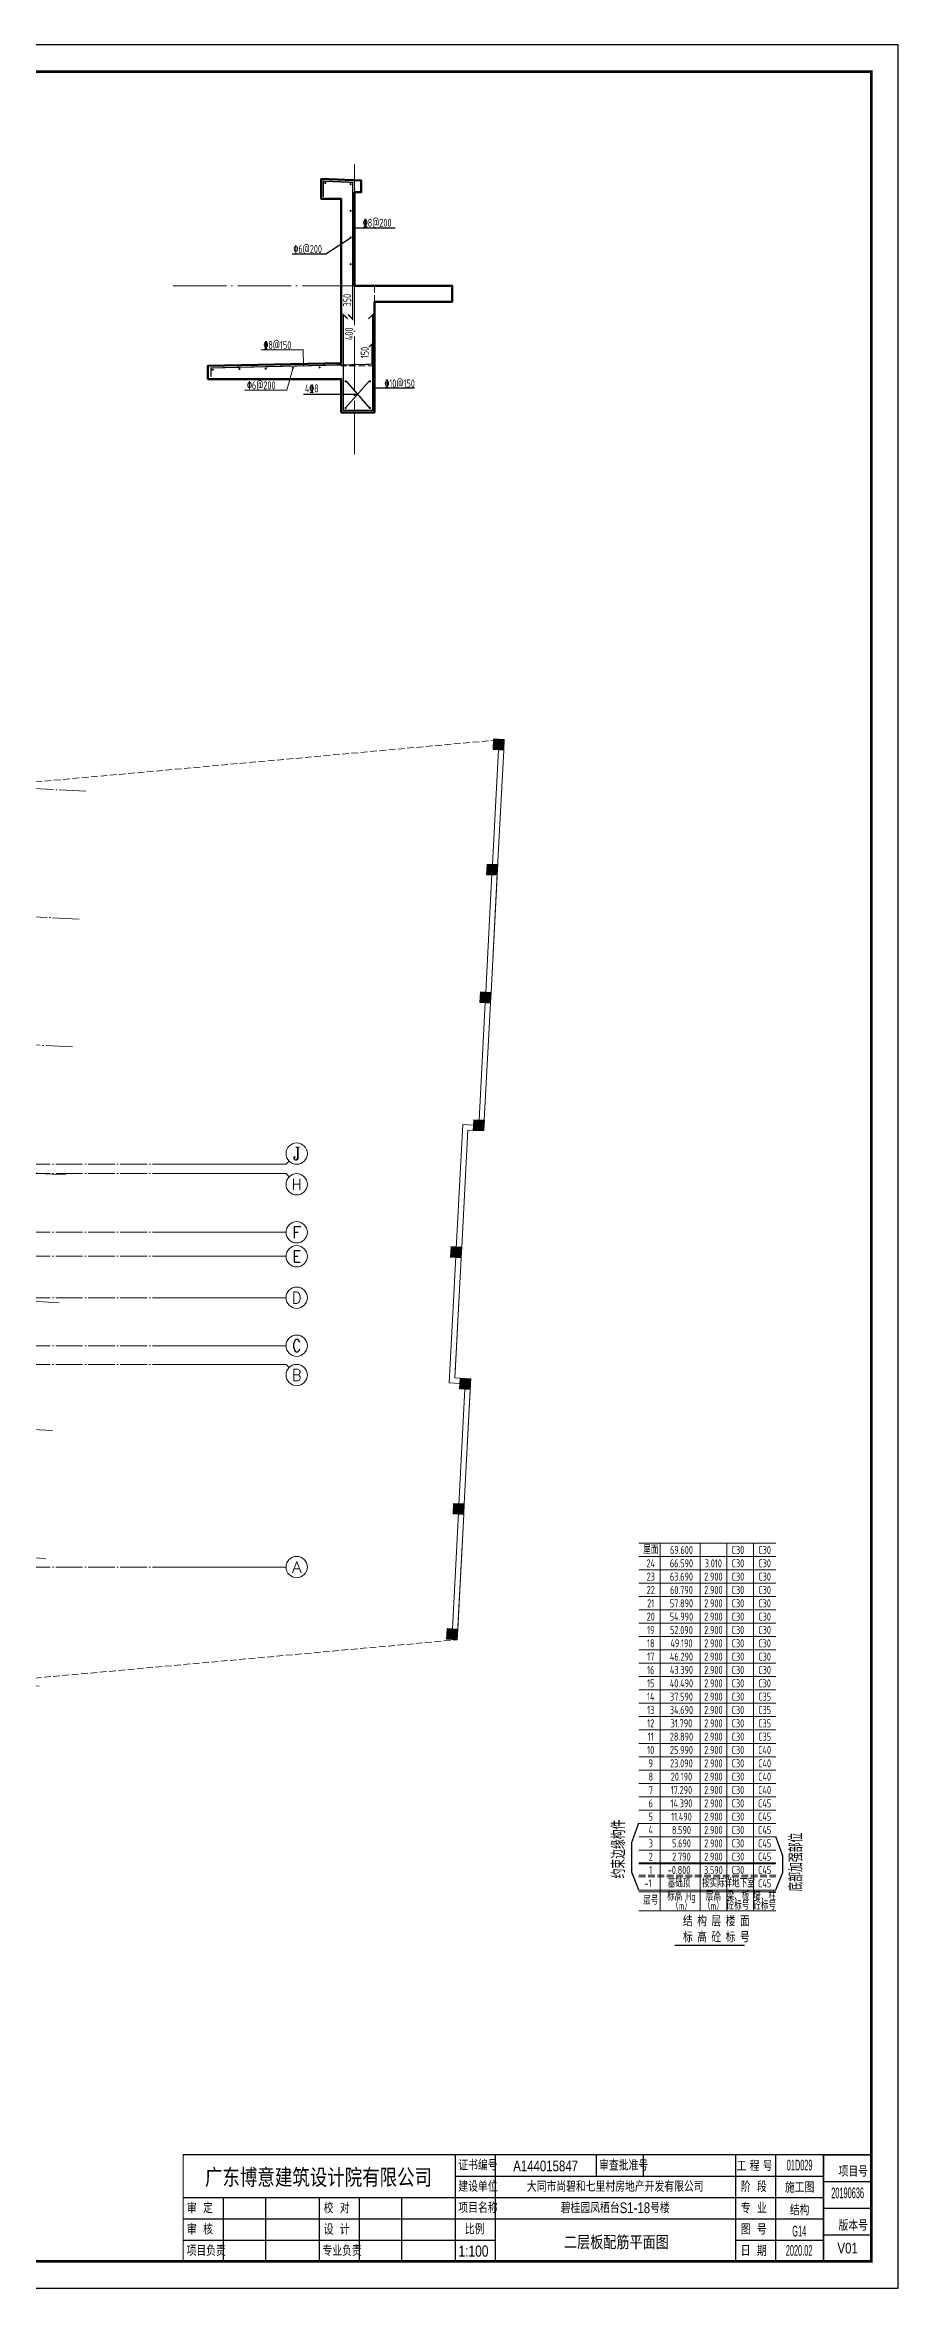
# Model space of a CAD drawing. Extents: x 5874492 to 7194610, y -939842 to -279257.
# Drawn here: x 6658947 to 6690930, y -624359 to -540259 of the extents above; entities that cross this region are included whole.
import ezdxf
from ezdxf.enums import TextEntityAlignment as Align

# ---------------------------------------------------------------- set-up
doc = ezdxf.new("R2010")
doc.units = 0
doc.header["$LTSCALE"] = 1000
doc.linetypes.add('DASH', pattern=[0.35, 0.25, -0.1])
doc.linetypes.add('DOTE', pattern=[2.42, 2, -0.2, 0.02, -0.2])
for name, color, linetype, lineweight in [('A-大样-结构墙线', 140, 'Continuous', 50), ('A-标注-轴号', 3, 'Continuous', 15), ('A-标注-轴号文字', 7, 'Continuous', 15), ('A-轴线-塔楼', 1, 'DOTE', 9), ('A-轴线-隔墙', 41, 'DOTE', 9), ('S-墙柱-COLU', 50, 'Continuous', 20), ('S-墙柱-HATCH', 251, 'Continuous', 20), ('S-墙柱-REIN', 1, 'Continuous', 20), ('S-板-BEAM', 4, 'DASH', 20), ('S-板-BEAM-CON', 2, 'Continuous', 20), ('S-轴网-轴号', 3, 'Continuous', 20), ('S-通用-TEXT', 7, 'Continuous', 20)]:
    doc.layers.add(name, color=color, linetype=linetype, lineweight=lineweight)
doc.layers.add('Y-云图图框', color=7, linetype='Continuous')
doc.styles.add('_TCH_AXIS', font='COMPLEX.shx', dxfattribs={"bigfont": 'hztxt.shx'})
doc.styles.add('_YT_Name', font='', dxfattribs={"width": 0.8})
doc.styles.add('_YT_Sign_Text', font='ros.shx', dxfattribs={"width": 0.8, "bigfont": 'hztxt.shx'})
doc.styles.add('_YT_TK_Text', font='ros.shx', dxfattribs={"width": 0.8, "bigfont": 'hztxt.shx'})
doc.styles.add('COMPLEX', font='COMPLEX')
doc.styles.get("Standard").update_dxf_attribs({"font": 'gbenor.shx', "bigfont": 'gbcbig.shx'})
doc.styles.add('TSSD_NORM', font='tssdeng.shx', dxfattribs={"width": 0.7, "bigfont": 'tssdchn.shx'})
doc.styles.add('TSSD_Rein', font='tssdeng.shx', dxfattribs={"width": 0.7, "bigfont": 'hztxt.shx'})
doc.styles.get('_YT_Name').set_extended_font_data('SimHei')

# ---------------------------------------------------------------- blocks, each defined once
blk = doc.blocks.new('ECMCTK_A0_横_单行图名-横向图框会签栏-0')
for p, q in [((1022.98, 50), (1022.98, 26)), ((1023, 50), (1023, 10)), ((1037.98, 50), (1037.98, 10)), ((1075.8, 50), (1075.8, 42)), ((1093.48, 50), (1093.48, 42)), ((1128, 50), (1128, 10)), ((1143, 50), (1143, 10)), ((1161, 50.01), (1179, 50)), ((1161, 50.01), (1161, 10)), ((921, 34), (1161, 34)), ((936, 34), (936, 10)), ((952, 10), (952, 34)), ((972, 34), (972, 10)), ((987, 34), (987, 10)), ((1003, 10), (1003, 34)), ((1023, 42), (1161, 42)), ((1161, 40.01), (1179, 40.01)), ((921, 26), (1161, 26)), ((1161, 30.01), (1179, 30)), ((921, 18), (1037.96, 18)), ((1128, 18), (1161, 18)), ((1161, 20), (1179, 20))]:
    blk.add_line(p, q)
at = {"color": 4}
blk.add_lwpolyline([(0, 0), (1189, 0), (1189, 841), (0, 841)], close=True, dxfattribs=at)
for points, const_width in [([(25, 10), (1179, 10), (1179, 831), (25, 831)], 1), ([(921, 10), (1179, 10), (1179, 50), (921, 50)], 0.45)]:
    blk.add_lwpolyline(points, close=True, dxfattribs=dict(const_width=const_width))
at = {"const_width": 0.45}
for points in [[(921, 10), (921, 50.01), (1161, 50.01)], [(1161, 50.01), (1161, 10)]]:
    blk.add_lwpolyline(points, dxfattribs=at)
at = {"style": '_YT_Sign_Text', "width": 0.8}
for s, p in [('证书编号', (1024.15, 44.14)), ('审查批准号', (1076.91, 44.06)), ('工 程 号', (1128.47, 43.85)), ('项目号', (1166.65, 41.8)), ('建设单位', (1024.15, 36.14)), ('阶  段', (1130.01, 36.05)), ('审  定', (922.41, 28.05)), ('校  对', (973.66, 28.05)), ('项目名称', (1024.15, 28.14)), ('专  业', (1130.01, 28.05)), ('版本号', (1166.65, 21.55)), ('审  核', (922.41, 20.05)), ('设  计', (973.66, 20.05)), ('比例', (1026.54, 20.16)), ('图  号', (1130.01, 20.05)), ('项目负责', (922.27, 12.05)), ('专业负责', (973.21, 12.05)), ('日  期', (1130.01, 12.05))]:
    blk.add_text(s, height=4, dxfattribs=at).set_placement(p)
at = {"color": 80, "flags": 3}
for tag, height, p in [('YTHQINS', 3, (34.31, 832.5)), ('ECMCKEY', 3, (414.25, 484.67)), ('YTTQINS', 5.62, (1196.03, 12.81)), ('YTFRAME', 3, (904.42, 4.05)), ('YTBARCODE_T1', 3, (971.21, 4.65))]:
    blk.add_attdef(tag, text='', height=height, dxfattribs=at).set_placement(p, align=Align.MIDDLE_CENTER)
at = {"color": 80, "style": '_YT_TK_Text', "width": 0.8, "flags": 3}
for tag, p in [('{姓名五}', (9.62, 809.48)), ('{姓名六}', (14.92, 809.38)), ('{姓名七}', (19.96, 809.48)), ('{姓名八}', (24.7, 809.33)), ('[专业五]', (9.63, 785.25)), ('[专业六]', (14.56, 785.25)), ('[专业七]', (19.49, 785.17)), ('[专业八]', (24.5, 785.09)), ('{姓名一}', (9.73, 733.71)), ('{姓名二}', (14.79, 733.6)), ('{姓名三}', (19.65, 733.65)), ('{姓名四}', (24.75, 733.5)), ('[专业一]', (9.58, 710.09)), ('[专业二]', (14.46, 709.92)), ('[专业三]', (19.63, 709.95)), ('[专业四]', (25, 709.79))]:
    blk.add_attdef(tag, text='', height=3, rotation=90, dxfattribs=at).set_placement(p, align=Align.BOTTOM_LEFT)
at = {"style": '_YT_TK_Text', "width": 0.8}
blk.add_attdef('设计联系电话', text='', height=4, rotation=90, dxfattribs=at).set_placement((16.86, 656.55), align=Align.MIDDLE)
for tag, height, style, width, p in [('设计单位', 6, '_YT_Name', 0.8, (971.75, 38.6)), ('证书编号', 4, '_YT_Sign_Text', 0.8, (1056.87, 43.81)), ('审查批准号', 4, '_YT_Sign_Text', 0.8, (1109.06, 43.81)), ('工程号', 4, '_YT_Sign_Text', 0.5, (1152.08, 44.12)), ('建设单位', 4, '_YT_Sign_Text', 0.8, (1082.96, 36.11)), ('阶段', 4, '_YT_Sign_Text', 0.8, (1152.08, 35.81)), ('项目号', 4, '_YT_Sign_Text', 0.5, (1170.08, 33.72)), ('项目名称', 4, '_YT_Sign_Text', 0.8, (1082.96, 28.11)), ('专业', 4, '_YT_Sign_Text', 0.8, (1152.08, 27.31)), ('图纸名称', 4.5, '_YT_Name', 0.8, (1083.39, 15.06)), ('图纸编号', 4, '_YT_Sign_Text', 0.5, (1151.93, 19.36)), ('版本号', 4, '_YT_Sign_Text', 0.8, (1170.08, 13)), ('出图比例', 4.2, '_YT_Sign_Text', 0.8, (1029.82, 11.78)), ('日期', 4, '_YT_Sign_Text', 0.5, (1151.88, 12.13))]:
    blk.add_attdef(tag, text='', height=height, dxfattribs=dict(style=style, width=width)).set_placement(p, align=Align.CENTER)
at = {"style": '_YT_Sign_Text', "width": 0.8, "flags": 3}
for tag, p, height in [('[审定人]', (938.95, 27.81), 4.1), ('{审定人}', (953.87, 26.45), 6.24), ('{审核人}', (954.98, 18.44), 6.24), ('[校对人]', (990.23, 27.82), 4.1), ('{校对人}', (1006.35, 26.53), 6.24), ('{设计人}', (1006.48, 18.54), 6.24), ('[审核人]', (939.01, 19.76), 4.1), ('{项目负责人}', (956.28, 10.72), 6.24), ('[设计人]', (990.47, 20.21), 4.1), ('{专业负责人}', (1006.58, 10.36), 6.24), ('[项目负责人]', (938.78, 12.01), 4.1), ('[专业负责人]', (990.74, 11.77), 4.1)]:
    blk.add_attdef(tag, p, '', height=height, dxfattribs=at)
at = {"color": 80, "flags": 3}
for tag, p in [('YTBZSIT', (25, 10)), ('EXT_TK_LEFT', (25, 10)), ('YTQRCODE', (899.04, 11.91))]:
    blk.add_attdef(tag, p, '', height=3, dxfattribs=at)
blk = doc.blocks.new('27F')
at = {"layer": 'S-通用-TEXT'}
for p, q in [((1009, 15068), (6141, 15068)), ((1009, 14568), (6141, 14568)), ((1809, 15068), (1809, 1293)), ((3309, 15068), (3309, 1293)), ((4309, 1293), (4309, 15068)), ((5309, 1293), (5309, 15068)), ((1009, 14068), (6141, 14068)), ((1009, 13568), (6141, 13568)), ((1009, 13068), (6141, 13068)), ((1009, 12568), (6141, 12568)), ((1009, 12068), (6141, 12068)), ((1009, 11568), (6141, 11568)), ((1009, 11068), (6141, 11068)), ((1009, 10568), (6141, 10568)), ((1009, 10068), (6141, 10068)), ((1009, 9568), (6141, 9568)), ((1009, 9068), (6141, 9068)), ((1009, 8568), (6141, 8568)), ((1009, 8068), (6141, 8068)), ((1009, 7568), (6141, 7568)), ((1009, 7068), (6141, 7068)), ((1009, 6568), (6141, 6568)), ((1009, 6068), (6141, 6068)), ((1009, 5568), (6141, 5568)), ((1009, 5068), (6141, 5068)), ((1009, 4568), (6141, 4568)), ((1009, 4068), (6141, 4068)), ((1009, 3568), (6141, 3568)), ((1009, 3068), (6141, 3068)), ((1009, 2068), (6141, 2068)), ((1009, 2007), (6141, 2007)), ((1009, 1293), (6141, 1293))]:
    blk.add_line(p, q, dxfattribs=at)
at = {"layer": 'S-通用-TEXT', "linetype": 'DASH'}
for p, q in [((1009, 2629), (6141, 2629)), ((1009, 2568), (6141, 2568)), ((1009, 2568), (6141, 2568)), ((1009, 2568), (6141, 2568))]:
    blk.add_line(p, q, dxfattribs=at)
at = {"layer": 'S-通用-TEXT'}
for points in [[(1009, 4586, 50, 50, 0), (744, 3854, 50, 50, 0), (745, 2735, 50, 50, 0), (1009, 2068, 0, 0, 0)], [(6141, 4074, 50, 50, 0), (6406, 3342, 50, 50, 0), (6406, 2735, 50, 50, 0), (6141, 2068, 0, 0, 0)]]:
    blk.add_lwpolyline(points, format="xyseb", dxfattribs=at)
at = {"layer": 'S-通用-TEXT', "const_width": 50}
blk.add_lwpolyline([(2361, 0), (4977, 0)], dxfattribs=at)
at = {"layer": 'S-通用-TEXT', "style": 'TSSD_Rein', "width": 0.7}
for s, p in [('屋面', (1459, 14818)), ('24', (1459, 14318)), ('66.590', (2609, 14318)), ('69.600', (2609, 14818)), ('3.010', (3806, 14318)), ('C30', (4728, 14818)), ('C30', (4728, 14318)), ('C30', (5728, 14818)), ('C30', (5728, 14318)), ('23', (1459, 13818)), ('22', (1459, 13318)), ('63.690', (2609, 13818)), ('60.790', (2609, 13318)), ('2.900', (3806, 13818)), ('2.900', (3806, 13318)), ('C30', (4728, 13818)), ('C30', (4728, 13318)), ('C30', (5728, 13818)), ('C30', (5728, 13318)), ('21', (1459, 12818)), ('57.890', (2609, 12818)), ('2.900', (3806, 12818)), ('C30', (4728, 12818)), ('C30', (5728, 12818)), ('20', (1459, 12318)), ('19', (1459, 11818)), ('54.990', (2609, 12318)), ('52.090', (2609, 11818)), ('2.900', (3806, 12318)), ('2.900', (3806, 11818)), ('C30', (4728, 12318)), ('C30', (4728, 11818)), ('C30', (5728, 12318)), ('C30', (5728, 11818)), ('18', (1459, 11318)), ('17', (1459, 10818)), ('46.290', (2609, 10818)), ('49.190', (2609, 11318)), ('2.900', (3806, 11318)), ('2.900', (3806, 10818)), ('C30', (4728, 11318)), ('C30', (4728, 10818)), ('C30', (5728, 11318)), ('C30', (5728, 10818)), ('16', (1459, 10318)), ('43.390', (2609, 10318)), ('2.900', (3806, 10318)), ('C30', (4728, 10318)), ('C30', (5728, 10318)), ('14', (1459, 9318)), ('15', (1459, 9818)), ('40.490', (2609, 9818)), ('37.590', (2609, 9318)), ('2.900', (3806, 9818)), ('2.900', (3806, 9318)), ('C30', (4728, 9818)), ('C30', (4728, 9318)), ('C30', (5728, 9818)), ('13', (1459, 8818)), ('12', (1459, 8318)), ('34.690', (2609, 8818)), ('31.790', (2609, 8318)), ('2.900', (3806, 8818)), ('2.900', (3806, 8318)), ('C30', (4728, 8818)), ('C30', (4728, 8318)), ('11', (1459, 7818)), ('28.890', (2609, 7818)), ('2.900', (3806, 7818)), ('C30', (4728, 7818)), ('10', (1459, 7318)), ('9', (1459, 6818)), ('25.990', (2609, 7318)), ('23.090', (2609, 6818)), ('2.900', (3806, 7318)), ('2.900', (3806, 6818)), ('C30', (4728, 7318)), ('C30', (4728, 6818)), ('C40', (5728, 7318)), ('C40', (5728, 6818)), ('7', (1459, 5818)), ('8', (1459, 6318)), ('17.290', (2609, 5818)), ('20.190', (2609, 6318)), ('2.900', (3806, 6318)), ('2.900', (3806, 5818)), ('C30', (4728, 6318)), ('C30', (4728, 5818)), ('C40', (5728, 6318)), ('C40', (5728, 5818)), ('6', (1459, 5318)), ('14.390', (2609, 5318)), ('2.900', (3806, 5318)), ('C30', (4728, 5318)), ('4', (1459, 4318)), ('5', (1459, 4818)), ('11.490', (2609, 4818)), ('8.590', (2609, 4318)), ('2.900', (3806, 4818)), ('2.900', (3806, 4318)), ('C30', (4728, 4818)), ('C30', (4728, 4318)), ('3', (1459, 3818)), ('2', (1459, 3318)), ('5.690', (2609, 3818)), ('2.790', (2609, 3318)), ('2.900', (3806, 3818)), ('2.900', (3806, 3318)), ('C30', (4728, 3818)), ('C30', (4728, 3318)), ('1', (1459, 2818)), ('-0.800', (2520, 2818)), ('3.590', (3806, 2818)), ('C30', (4728, 2818)), ('-1', (1349, 2318)), ('层号', (1459, 1674)), ('标高 Hg', (2609, 1827)), ('基础顶', (2520, 2318)), ('按实际', (3806, 2318)), ('层高', (3806, 1827)), ('详地下室', (4792, 2318)), ('梁、板', (4726, 1833)), ('墙、柱', (5726, 1833)), ('（m）', (2609, 1475)), ('（m）', (3806, 1475)), ('砼标号', (4726, 1480)), ('砼标号', (5726, 1480))]:
    blk.add_text(s, height=300, dxfattribs=at).set_placement(p, align=Align.MIDDLE_CENTER)
at = {"layer": 'S-通用-TEXT', "color": 6, "style": 'TSSD_Rein', "width": 0.7}
for s, p in [('C35', (5728, 9318)), ('C35', (5728, 8818)), ('C35', (5728, 8318)), ('C35', (5728, 7818)), ('C45', (5728, 5318)), ('C45', (5728, 4818)), ('C45', (5728, 4318)), ('C45', (5728, 3818)), ('C45', (5728, 3318)), ('C45', (5728, 2818)), ('C45', (5728, 2318))]:
    blk.add_text(s, height=300, dxfattribs=at).set_placement(p, align=Align.MIDDLE_CENTER)
at = {"layer": 'S-通用-TEXT', "color": 7, "style": 'TSSD_Rein', "width": 0.7}
for s, p in [('约束边缘构件', (500, 2502)), ('底部加强部位', (7150, 2013))]:
    blk.add_text(s, height=500, rotation=90, dxfattribs=at).set_placement(p)
at = {"layer": 'S-通用-TEXT', "style": 'TSSD_NORM', "width": 0.7}
for s, p in [('结 构 层 楼 面 ', (2665, 706)), ('标 高 砼 标 号', (2665, 106))]:
    blk.add_text(s, height=400, dxfattribs=at).set_placement(p)
blk = doc.blocks.new('_AXISO')
blk.add_circle((0, 0), 0.5)
at = {"layer": 'S-轴网-轴号', "style": 'COMPLEX', "width": 1.041667}
blk.add_attdef('A', text='', height=0.56, dxfattribs=at).set_placement((-0.25, -0.28), (0.25, -0.28), align=Align.FIT)
blk = doc.blocks.new('ZHOUWANG2')
at = {"layer": 'A-标注-轴号'}
for p, q in [((207118, 147664), (207276, 150685)), ((213709, 147319), (213867, 150340)), ((216006, 147199), (216164, 150220)), ((220949, 146941), (221107, 149962)), ((173646, 135010), (173646, 139010)), ((176346, 135010), (176346, 139010)), ((178346, 135010), (178346, 139010)), ((180646, 135010), (180646, 139010)), ((182246, 135010), (182246, 139010)), ((184446, 135010), (184446, 139010)), ((186646, 135010), (186646, 139010)), ((188396, 135010), (188396, 139010)), ((189996, 135010), (189996, 139010)), ((192296, 135010), (192296, 139010)), ((193896, 135010), (193896, 139010)), ((195646, 135010), (195646, 139010)), ((197846, 135010), (197846, 139010)), ((200046, 135010), (200046, 139010)), ((200763, 139127), (200646, 139010)), ((200646, 135010), (200646, 139010)), ((203346, 135010), (203346, 139010)), ((205946, 135010), (205946, 139010)), ((208646, 135010), (208646, 139010)), ((214746, 135010), (214746, 139010)), ((167546, 134710), (167546, 138710)), ((165262, 131670), (161965, 131670)), ((227437, 131670), (231437, 131670)), ((227437, 131320), (231437, 131320)), ((231555, 131787), (231437, 131670)), ((231555, 131202), (231437, 131320)), ((165262, 129370), (161965, 129370)), ((227437, 129120), (231437, 129120)), ((165262, 128220), (161965, 128220)), ((227437, 128220), (231437, 128220)), ((165262, 126670), (161965, 126670)), ((227437, 126670), (231437, 126670)), ((165262, 124870), (161965, 124870)), ((227437, 124870), (231437, 124870)), ((161848, 124052), (161965, 124170)), ((165262, 124170), (161965, 124170)), ((227437, 124170), (231437, 124170)), ((231555, 124052), (231437, 124170)), ((165262, 116570), (161965, 116570)), ((227437, 116570), (231437, 116570)), ((165262, 113670), (161965, 113670)), ((205283, 111622), (205125, 108601)), ((208778, 111439), (208620, 108419)), ((214670, 111131), (214512, 108110)), ((219064, 110901), (218906, 107881)), ((167546, 108021), (167546, 104021)), ((173646, 108021), (173646, 104021)), ((177746, 108021), (177746, 104021)), ((181246, 108021), (181246, 104021)), ((184446, 108021), (184446, 104021)), ((187646, 108021), (187646, 104021)), ((191146, 108021), (191146, 104021)), ((191846, 108021), (191846, 104021)), ((194646, 108021), (194646, 104021)), ((197846, 108021), (197846, 104021)), ((201046, 108021), (201046, 104021)), ((204546, 108021), (204546, 104021)), ((208646, 108021), (208646, 104021)), ((214746, 108021), (214746, 104021)), ((191963, 103903), (191846, 104021))]:
    blk.add_line(p, q, dxfattribs=at)
at = {"layer": 'A-轴线-塔楼', "ltscale": 0.5}
for p, q in [((206514, 136119), (207118, 147664)), ((213086, 135411), (213709, 147319)), ((215161, 131041), (216006, 147199)), ((223934, 145655), (206054, 146590)), ((219026, 110179), (220949, 146941)), ((223683, 140861), (205803, 141796)), ((223432, 136068), (205552, 137003)), ((223182, 131274), (205302, 132209)), ((222931, 126481), (205051, 127416)), ((222680, 121687), (204800, 122623)), ((222429, 116894), (204550, 117829)), ((205245, 110900), (205605, 117774)), ((208740, 110717), (209100, 117591)), ((214632, 110409), (214992, 117283)), ((222179, 112100), (204299, 113036))]:
    blk.add_line(p, q, dxfattribs=at)
at = {"layer": 'A-轴线-塔楼', "linetype": 'DOTE', "ltscale": 0.5}
for p, q in [((167546, 135010), (167546, 108021)), ((173646, 135010), (173646, 108021)), ((176346, 135010), (176346, 126470)), ((178346, 135010), (178346, 129120)), ((180646, 135010), (180646, 126470)), ((182246, 135010), (182246, 124670)), ((184446, 135010), (184446, 108021)), ((186646, 135010), (186646, 124670)), ((188396, 135010), (188396, 126470)), ((189996, 135010), (189996, 128070)), ((192296, 135010), (192296, 128060)), ((193896, 135010), (193896, 126470)), ((195646, 135010), (195646, 124670)), ((197846, 135010), (197846, 108021)), ((200046, 135010), (200046, 124670)), ((200646, 135010), (200646, 124670)), ((203346, 135010), (203346, 127970)), ((205946, 135010), (205946, 126410)), ((208646, 135010), (208646, 108021)), ((214746, 135010), (214746, 108021)), ((227437, 131670), (165262, 131670)), ((194464, 131370), (189555, 131370)), ((227437, 131320), (200046, 131320)), ((181217, 129370), (165262, 129370)), ((194464, 129070), (187956, 129070)), ((227437, 129120), (200046, 129120)), ((227437, 128220), (165262, 128220)), ((227437, 126670), (165262, 126670)), ((177746, 126870), (177746, 108021)), ((191146, 126870), (191146, 108021)), ((204546, 126870), (204546, 108021)), ((227437, 124870), (165262, 124870)), ((181246, 125070), (181246, 108021)), ((187646, 125070), (187646, 108021)), ((194646, 125070), (194646, 108021)), ((201046, 125070), (201046, 107175)), ((227437, 124170), (165262, 124170)), ((201288, 122270), (180502, 122270)), ((201288, 120570), (180502, 120570)), ((227437, 116570), (165262, 116570)), ((191846, 115345), (191846, 108021)), ((192759, 113670), (165262, 113670))]:
    blk.add_line(p, q, dxfattribs=at)
at = {"layer": 'A-轴线-隔墙', "ltscale": 0.5}
for p, q in [((169196, 121170), (169196, 135010)), ((171946, 121170), (171946, 135010)), ((172346, 123950), (172346, 135010)), ((175046, 131505), (175046, 135010)), ((175410, 132720), (164962, 132720)), ((179246, 127767), (179246, 129570)), ((202146, 127920), (202146, 129320)), ((175946, 123753), (175946, 126920)), ((179446, 124370), (179446, 126870)), ((189446, 124070), (189446, 126870)), ((192846, 124370), (192846, 126870)), ((202846, 124370), (202846, 126870)), ((201288, 122270), (180502, 122270)), ((165262, 121370), (173846, 121370)), ((170846, 108021), (170846, 121470)), ((165262, 120120), (173846, 120120)), ((201360, 116170), (165262, 116170)), ((209044, 115120), (165262, 115120))]:
    blk.add_line(p, q, dxfattribs=at)
at = {"layer": 'A-标注-轴号'}
ref = blk.add_blockref('_AXISO', (207297, 151084), dxfattribs=dict(at, xscale=800, yscale=800, zscale=800))
ref.add_attrib('A', 'S1', dxfattribs={"layer": 'A-标注-轴号文字', "ltscale": 0.2, "height": 328.4, "style": '_TCH_AXIS'}).set_placement((207070, 150920), (207524, 150920), align=Align.FIT)
ref = blk.add_blockref('_AXISO', (213888, 150740), dxfattribs=dict(at, xscale=800, yscale=800, zscale=800))
ref.add_attrib('A', 'S4', dxfattribs={"layer": 'A-标注-轴号文字', "ltscale": 0.2, "height": 282.2, "style": '_TCH_AXIS'}).set_placement((213646, 150599), (214130, 150599), align=Align.FIT)
ref = blk.add_blockref('_AXISO', (216185, 150620), dxfattribs=dict(at, xscale=800, yscale=800, zscale=800))
ref.add_attrib('A', 'S5', dxfattribs={"layer": 'A-标注-轴号文字', "ltscale": 0.2, "height": 294.3, "style": '_TCH_AXIS'}).set_placement((215947, 150473), (216423, 150473), align=Align.FIT)
ref = blk.add_blockref('_AXISO', (221128, 150361), dxfattribs=dict(at, xscale=800, yscale=800, zscale=800))
ref.add_attrib('A', 'S7', dxfattribs={"layer": 'A-标注-轴号文字', "ltscale": 0.2, "height": 294.3, "style": '_TCH_AXIS'}).set_placement((220890, 150214), (221366, 150214), align=Align.FIT)
ref = blk.add_blockref('_AXISO', (173646, 139410), dxfattribs=dict(at, xscale=800, yscale=800, zscale=800))
ref.add_attrib('A', '2', dxfattribs={"layer": 'A-标注-轴号文字', "ltscale": 0.2, "height": 466, "style": '_TCH_AXIS'}).set_placement((173491, 139177), (173801, 139177), align=Align.FIT)
ref = blk.add_blockref('_AXISO', (176346, 139410), dxfattribs=dict(at, xscale=800, yscale=800, zscale=800))
ref.add_attrib('A', '3', dxfattribs={"layer": 'A-标注-轴号文字', "ltscale": 0.2, "height": 466, "style": '_TCH_AXIS'}).set_placement((176191, 139177), (176501, 139177), align=Align.FIT)
ref = blk.add_blockref('_AXISO', (178346, 139410), dxfattribs=dict(at, xscale=800, yscale=800, zscale=800))
ref.add_attrib('A', '5', dxfattribs={"layer": 'A-标注-轴号文字', "ltscale": 0.2, "height": 466, "style": '_TCH_AXIS'}).set_placement((178191, 139177), (178501, 139177), align=Align.FIT)
ref = blk.add_blockref('_AXISO', (180646, 139410), dxfattribs=dict(at, xscale=800, yscale=800, zscale=800))
ref.add_attrib('A', '6', dxfattribs={"layer": 'A-标注-轴号文字', "ltscale": 0.2, "height": 466, "style": '_TCH_AXIS'}).set_placement((180491, 139177), (180801, 139177), align=Align.FIT)
ref = blk.add_blockref('_AXISO', (182246, 139410), dxfattribs=dict(at, xscale=800, yscale=800, zscale=800))
ref.add_attrib('A', '8', dxfattribs={"layer": 'A-标注-轴号文字', "ltscale": 0.2, "height": 466, "style": '_TCH_AXIS'}).set_placement((182091, 139177), (182401, 139177), align=Align.FIT)
ref = blk.add_blockref('_AXISO', (184446, 139410), dxfattribs=dict(at, xscale=800, yscale=800, zscale=800))
ref.add_attrib('A', '9', dxfattribs={"layer": 'A-标注-轴号文字', "ltscale": 0.2, "height": 466, "style": '_TCH_AXIS'}).set_placement((184291, 139177), (184601, 139177), align=Align.FIT)
ref = blk.add_blockref('_AXISO', (186646, 139410), dxfattribs=dict(at, xscale=800, yscale=800, zscale=800))
ref.add_attrib('A', '10', dxfattribs={"layer": 'A-标注-轴号文字', "ltscale": 0.2, "height": 328.4, "style": '_TCH_AXIS'}).set_placement((186419, 139246), (186873, 139246), align=Align.FIT)
ref = blk.add_blockref('_AXISO', (188396, 139410), dxfattribs=dict(at, xscale=800, yscale=800, zscale=800))
ref.add_attrib('A', '12', dxfattribs={"layer": 'A-标注-轴号文字', "ltscale": 0.2, "height": 328.4, "style": '_TCH_AXIS'}).set_placement((188169, 139246), (188623, 139246), align=Align.FIT)
ref = blk.add_blockref('_AXISO', (189996, 139410), dxfattribs=dict(at, xscale=800, yscale=800, zscale=800))
ref.add_attrib('A', '13', dxfattribs={"layer": 'A-标注-轴号文字', "ltscale": 0.2, "height": 328.4, "style": '_TCH_AXIS'}).set_placement((189769, 139246), (190223, 139246), align=Align.FIT)
ref = blk.add_blockref('_AXISO', (192296, 139410), dxfattribs=dict(at, xscale=800, yscale=800, zscale=800))
ref.add_attrib('A', '15', dxfattribs={"layer": 'A-标注-轴号文字', "ltscale": 0.2, "height": 328.4, "style": '_TCH_AXIS'}).set_placement((192069, 139246), (192523, 139246), align=Align.FIT)
ref = blk.add_blockref('_AXISO', (193896, 139410), dxfattribs=dict(at, xscale=800, yscale=800, zscale=800))
ref.add_attrib('A', '16', dxfattribs={"layer": 'A-标注-轴号文字', "ltscale": 0.2, "height": 328.4, "style": '_TCH_AXIS'}).set_placement((193669, 139246), (194123, 139246), align=Align.FIT)
ref = blk.add_blockref('_AXISO', (195646, 139410), dxfattribs=dict(at, xscale=800, yscale=800, zscale=800))
ref.add_attrib('A', '18', dxfattribs={"layer": 'A-标注-轴号文字', "ltscale": 0.2, "height": 328.4, "style": '_TCH_AXIS'}).set_placement((195419, 139246), (195873, 139246), align=Align.FIT)
ref = blk.add_blockref('_AXISO', (197846, 139410), dxfattribs=dict(at, xscale=800, yscale=800, zscale=800))
ref.add_attrib('A', '19', dxfattribs={"layer": 'A-标注-轴号文字', "ltscale": 0.2, "height": 328.4, "style": '_TCH_AXIS'}).set_placement((197619, 139246), (198073, 139246), align=Align.FIT)
ref = blk.add_blockref('_AXISO', (200046, 139410), dxfattribs=dict(at, xscale=800, yscale=800, zscale=800))
ref.add_attrib('A', '20', dxfattribs={"layer": 'A-标注-轴号文字', "ltscale": 0.2, "height": 294.3, "style": '_TCH_AXIS'}).set_placement((199808, 139263), (200284, 139263), align=Align.FIT)
ref = blk.add_blockref('_AXISO', (201046, 139410), dxfattribs=dict(at, xscale=800, yscale=800, zscale=800))
ref.add_attrib('A', '21', dxfattribs={"layer": 'A-标注-轴号文字', "ltscale": 0.2, "height": 328.4, "style": '_TCH_AXIS'}).set_placement((200819, 139246), (201273, 139246), align=Align.FIT)
ref = blk.add_blockref('_AXISO', (203346, 139410), dxfattribs=dict(at, xscale=800, yscale=800, zscale=800))
ref.add_attrib('A', '23', dxfattribs={"layer": 'A-标注-轴号文字', "ltscale": 0.2, "height": 294.3, "style": '_TCH_AXIS'}).set_placement((203108, 139263), (203584, 139263), align=Align.FIT)
ref = blk.add_blockref('_AXISO', (205946, 139410), dxfattribs=dict(at, xscale=800, yscale=800, zscale=800))
ref.add_attrib('A', '25', dxfattribs={"layer": 'A-标注-轴号文字', "ltscale": 0.2, "height": 294.3, "style": '_TCH_AXIS'}).set_placement((205708, 139263), (206184, 139263), align=Align.FIT)
ref = blk.add_blockref('_AXISO', (208646, 139410), dxfattribs=dict(at, xscale=800, yscale=800, zscale=800))
ref.add_attrib('A', '26', dxfattribs={"layer": 'A-标注-轴号文字', "ltscale": 0.2, "height": 294.3, "style": '_TCH_AXIS'}).set_placement((208408, 139263), (208884, 139263), align=Align.FIT)
ref = blk.add_blockref('_AXISO', (214746, 139410), dxfattribs=dict(at, xscale=800, yscale=800, zscale=800))
ref.add_attrib('A', '27', dxfattribs={"layer": 'A-标注-轴号文字', "ltscale": 0.2, "height": 294.3, "style": '_TCH_AXIS'}).set_placement((214508, 139263), (214984, 139263), align=Align.FIT)
ref = blk.add_blockref('_AXISO', (167546, 139110), dxfattribs=dict(at, xscale=800, yscale=800, zscale=800))
ref.add_attrib('A', '1', dxfattribs={"layer": 'A-标注-轴号文字', "ltscale": 0.2, "height": 515, "style": '_TCH_AXIS'}).set_placement((167436, 138852), (167656, 138852), align=Align.FIT)
ref = blk.add_blockref('_AXISO', (161565, 131670), dxfattribs=dict(at, xscale=800, yscale=800, zscale=800))
ref.add_attrib('A', 'J', dxfattribs={"layer": 'A-标注-轴号文字', "ltscale": 0.2, "height": 496, "style": '_TCH_AXIS'}).set_placement((161435, 131421), (161695, 131421), align=Align.FIT)
ref = blk.add_blockref('_AXISO', (231837, 132070), dxfattribs=dict(at, xscale=800, yscale=800, zscale=800))
ref.add_attrib('A', 'J', dxfattribs={"layer": 'A-标注-轴号文字', "ltscale": 0.2, "height": 496, "style": '_TCH_AXIS'}).set_placement((231707, 131821), (231967, 131821), align=Align.FIT)
ref = blk.add_blockref('_AXISO', (231837, 130920), dxfattribs=dict(at, xscale=800, yscale=800, zscale=800))
ref.add_attrib('A', 'H', dxfattribs={"layer": 'A-标注-轴号文字', "ltscale": 0.2, "height": 406, "style": '_TCH_AXIS'}).set_placement((231644, 130717), (232031, 130717), align=Align.FIT)
ref = blk.add_blockref('_AXISO', (161565, 129370), dxfattribs=dict(at, xscale=800, yscale=800, zscale=800))
ref.add_attrib('A', 'G', dxfattribs={"layer": 'A-标注-轴号文字', "ltscale": 0.2, "height": 425, "style": '_TCH_AXIS'}).set_placement((161383, 129157), (161748, 129157), align=Align.FIT)
ref = blk.add_blockref('_AXISO', (231837, 129120), dxfattribs=dict(at, xscale=800, yscale=800, zscale=800))
ref.add_attrib('A', 'F', dxfattribs={"layer": 'A-标注-轴号文字', "ltscale": 0.2, "height": 445, "style": '_TCH_AXIS'}).set_placement((231668, 128897), (232007, 128897), align=Align.FIT)
ref = blk.add_blockref('_AXISO', (161565, 128220), dxfattribs=dict(at, xscale=800, yscale=800, zscale=800))
ref.add_attrib('A', 'E', dxfattribs={"layer": 'A-标注-轴号文字', "ltscale": 0.2, "height": 445, "style": '_TCH_AXIS'}).set_placement((161396, 127997), (161735, 127997), align=Align.FIT)
ref = blk.add_blockref('_AXISO', (231837, 128220), dxfattribs=dict(at, xscale=800, yscale=800, zscale=800))
ref.add_attrib('A', 'E', dxfattribs={"layer": 'A-标注-轴号文字', "ltscale": 0.2, "height": 445, "style": '_TCH_AXIS'}).set_placement((231668, 127997), (232007, 127997), align=Align.FIT)
ref = blk.add_blockref('_AXISO', (161565, 126670), dxfattribs=dict(at, xscale=800, yscale=800, zscale=800))
ref.add_attrib('A', 'D', dxfattribs={"layer": 'A-标注-轴号文字', "ltscale": 0.2, "height": 435, "style": '_TCH_AXIS'}).set_placement((161389, 126452), (161742, 126452), align=Align.FIT)
ref = blk.add_blockref('_AXISO', (231837, 126670), dxfattribs=dict(at, xscale=800, yscale=800, zscale=800))
ref.add_attrib('A', 'D', dxfattribs={"layer": 'A-标注-轴号文字', "ltscale": 0.2, "height": 435, "style": '_TCH_AXIS'}).set_placement((231661, 126452), (232014, 126452), align=Align.FIT)
ref = blk.add_blockref('_AXISO', (161565, 124870), dxfattribs=dict(at, xscale=800, yscale=800, zscale=800))
ref.add_attrib('A', 'C', dxfattribs={"layer": 'A-标注-轴号文字', "ltscale": 0.2, "height": 456, "style": '_TCH_AXIS'}).set_placement((161403, 124642), (161728, 124642), align=Align.FIT)
ref = blk.add_blockref('_AXISO', (231837, 124870), dxfattribs=dict(at, xscale=800, yscale=800, zscale=800))
ref.add_attrib('A', 'C', dxfattribs={"layer": 'A-标注-轴号文字', "ltscale": 0.2, "height": 456, "style": '_TCH_AXIS'}).set_placement((231675, 124642), (232000, 124642), align=Align.FIT)
ref = blk.add_blockref('_AXISO', (161565, 123770), dxfattribs=dict(at, xscale=800, yscale=800, zscale=800))
ref.add_attrib('A', 'B', dxfattribs={"layer": 'A-标注-轴号文字', "ltscale": 0.2, "height": 435, "style": '_TCH_AXIS'}).set_placement((161389, 123552), (161742, 123552), align=Align.FIT)
ref = blk.add_blockref('_AXISO', (231837, 123770), dxfattribs=dict(at, xscale=800, yscale=800, zscale=800))
ref.add_attrib('A', 'B', dxfattribs={"layer": 'A-标注-轴号文字', "ltscale": 0.2, "height": 435, "style": '_TCH_AXIS'}).set_placement((231661, 123552), (232014, 123552), align=Align.FIT)
ref = blk.add_blockref('_AXISO', (161565, 116570), dxfattribs=dict(at, xscale=800, yscale=800, zscale=800))
ref.add_attrib('A', 'A', dxfattribs={"layer": 'A-标注-轴号文字', "ltscale": 0.2, "height": 425, "style": '_TCH_AXIS'}).set_placement((161383, 116357), (161748, 116357), align=Align.FIT)
ref = blk.add_blockref('_AXISO', (231837, 116570), dxfattribs=dict(at, xscale=800, yscale=800, zscale=800))
ref.add_attrib('A', 'A', dxfattribs={"layer": 'A-标注-轴号文字', "ltscale": 0.2, "height": 425, "style": '_TCH_AXIS'}).set_placement((231655, 116357), (232020, 116357), align=Align.FIT)
ref = blk.add_blockref('_AXISO', (161565, 113670), dxfattribs=dict(at, xscale=800, yscale=800, zscale=800))
ref.add_attrib('A', '1/0A', dxfattribs={"layer": 'A-标注-轴号文字', "ltscale": 0.2, "height": 452.5, "style": '_TCH_AXIS', "width": 0.28}).set_placement((161339, 113443), (161792, 113443), align=Align.FIT)
ref = blk.add_blockref('_AXISO', (205104, 108202), dxfattribs=dict(at, xscale=800, yscale=800, zscale=800))
ref.add_attrib('A', 'S2', dxfattribs={"layer": 'A-标注-轴号文字', "ltscale": 0.2, "height": 294.3, "style": '_TCH_AXIS'}).set_placement((204866, 108055), (205342, 108055), align=Align.FIT)
ref = blk.add_blockref('_AXISO', (208599, 108019), dxfattribs=dict(at, xscale=800, yscale=800, zscale=800))
ref.add_attrib('A', 'S3', dxfattribs={"layer": 'A-标注-轴号文字', "ltscale": 0.2, "height": 294.3, "style": '_TCH_AXIS'}).set_placement((208361, 107872), (208838, 107872), align=Align.FIT)
ref = blk.add_blockref('_AXISO', (214491, 107711), dxfattribs=dict(at, xscale=800, yscale=800, zscale=800))
ref.add_attrib('A', 'S6', dxfattribs={"layer": 'A-标注-轴号文字', "ltscale": 0.2, "height": 294.3, "style": '_TCH_AXIS'}).set_placement((214253, 107564), (214730, 107564), align=Align.FIT)
ref = blk.add_blockref('_AXISO', (218885, 107481), dxfattribs=dict(at, xscale=800, yscale=800, zscale=800))
ref.add_attrib('A', 'S7', dxfattribs={"layer": 'A-标注-轴号文字', "ltscale": 0.2, "height": 294.3, "style": '_TCH_AXIS'}).set_placement((218647, 107334), (219124, 107334), align=Align.FIT)
ref = blk.add_blockref('_AXISO', (167546, 103621), dxfattribs=dict(at, xscale=800, yscale=800, zscale=800))
ref.add_attrib('A', '1', dxfattribs={"layer": 'A-标注-轴号文字', "ltscale": 0.2, "height": 515, "style": '_TCH_AXIS'}).set_placement((167436, 103363), (167656, 103363), align=Align.FIT)
ref = blk.add_blockref('_AXISO', (173646, 103621), dxfattribs=dict(at, xscale=800, yscale=800, zscale=800))
ref.add_attrib('A', '2', dxfattribs={"layer": 'A-标注-轴号文字', "ltscale": 0.2, "height": 466, "style": '_TCH_AXIS'}).set_placement((173491, 103388), (173801, 103388), align=Align.FIT)
ref = blk.add_blockref('_AXISO', (177746, 103621), dxfattribs=dict(at, xscale=800, yscale=800, zscale=800))
ref.add_attrib('A', '4', dxfattribs={"layer": 'A-标注-轴号文字', "ltscale": 0.2, "height": 445, "style": '_TCH_AXIS'}).set_placement((177576, 103398), (177916, 103398), align=Align.FIT)
ref = blk.add_blockref('_AXISO', (181246, 103621), dxfattribs=dict(at, xscale=800, yscale=800, zscale=800))
ref.add_attrib('A', '7', dxfattribs={"layer": 'A-标注-轴号文字', "ltscale": 0.2, "height": 466, "style": '_TCH_AXIS'}).set_placement((181091, 103388), (181401, 103388), align=Align.FIT)
ref = blk.add_blockref('_AXISO', (184446, 103621), dxfattribs=dict(at, xscale=800, yscale=800, zscale=800))
ref.add_attrib('A', '9', dxfattribs={"layer": 'A-标注-轴号文字', "ltscale": 0.2, "height": 466, "style": '_TCH_AXIS'}).set_placement((184291, 103388), (184601, 103388), align=Align.FIT)
ref = blk.add_blockref('_AXISO', (187646, 103621), dxfattribs=dict(at, xscale=800, yscale=800, zscale=800))
ref.add_attrib('A', '11', dxfattribs={"layer": 'A-标注-轴号文字', "ltscale": 0.2, "height": 368.8, "style": '_TCH_AXIS'}).set_placement((187435, 103436), (187857, 103436), align=Align.FIT)
ref = blk.add_blockref('_AXISO', (191146, 103621), dxfattribs=dict(at, xscale=800, yscale=800, zscale=800))
ref.add_attrib('A', '14', dxfattribs={"layer": 'A-标注-轴号文字', "ltscale": 0.2, "height": 314.1, "style": '_TCH_AXIS'}).set_placement((190914, 103464), (191378, 103464), align=Align.FIT)
ref = blk.add_blockref('_AXISO', (192246, 103621), dxfattribs=dict(at, xscale=800, yscale=800, zscale=800))
ref.add_attrib('A', '1/14', dxfattribs={"layer": 'A-标注-轴号文字', "ltscale": 0.2, "height": 452.5, "style": '_TCH_AXIS', "width": 0.308824}).set_placement((192020, 103394), (192472, 103394), align=Align.FIT)
ref = blk.add_blockref('_AXISO', (194646, 103621), dxfattribs=dict(at, xscale=800, yscale=800, zscale=800))
ref.add_attrib('A', '17', dxfattribs={"layer": 'A-标注-轴号文字', "ltscale": 0.2, "height": 328.4, "style": '_TCH_AXIS'}).set_placement((194419, 103456), (194873, 103456), align=Align.FIT)
ref = blk.add_blockref('_AXISO', (197846, 103621), dxfattribs=dict(at, xscale=800, yscale=800, zscale=800))
ref.add_attrib('A', '19', dxfattribs={"layer": 'A-标注-轴号文字', "ltscale": 0.2, "height": 328.4, "style": '_TCH_AXIS'}).set_placement((197619, 103456), (198073, 103456), align=Align.FIT)
ref = blk.add_blockref('_AXISO', (201046, 103621), dxfattribs=dict(at, xscale=800, yscale=800, zscale=800))
ref.add_attrib('A', '22', dxfattribs={"layer": 'A-标注-轴号文字', "ltscale": 0.2, "height": 294.3, "style": '_TCH_AXIS'}).set_placement((200808, 103473), (201284, 103473), align=Align.FIT)
ref = blk.add_blockref('_AXISO', (204546, 103621), dxfattribs=dict(at, xscale=800, yscale=800, zscale=800))
ref.add_attrib('A', '24', dxfattribs={"layer": 'A-标注-轴号文字', "ltscale": 0.2, "height": 282.2, "style": '_TCH_AXIS'}).set_placement((204304, 103480), (204788, 103480), align=Align.FIT)
ref = blk.add_blockref('_AXISO', (208646, 103621), dxfattribs=dict(at, xscale=800, yscale=800, zscale=800))
ref.add_attrib('A', '26', dxfattribs={"layer": 'A-标注-轴号文字', "ltscale": 0.2, "height": 294.3, "style": '_TCH_AXIS'}).set_placement((208408, 103473), (208884, 103473), align=Align.FIT)
ref = blk.add_blockref('_AXISO', (214746, 103621), dxfattribs=dict(at, xscale=800, yscale=800, zscale=800))
ref.add_attrib('A', '27', dxfattribs={"layer": 'A-标注-轴号文字', "ltscale": 0.2, "height": 294.3, "style": '_TCH_AXIS'}).set_placement((214508, 103473), (214984, 103473), align=Align.FIT)
blk = doc.blocks.new('20191016.11334951')
at = {"layer": 'S-墙柱-REIN', "ltscale": 0.2, "const_width": 8}
blk.add_lwpolyline([(0, 100), (0, 166), (1205, 194), (1205, 344), (1184, 322)], dxfattribs=at)
for points in [[(414, 160, 1), (406, 160, 1)], [(618, 166, 1), (610, 166, 1)], [(818, 170, 1), (810, 170, 1)], [(18, 153, 1), (10, 153, 1)], [(218, 158, 1), (210, 158, 1)]]:
    blk.add_lwpolyline(points, format="xyb", close=True, dxfattribs=at)
at = {"layer": 'S-通用-TEXT'}
for p, q in [((691, 302), (374, 302)), ((568, 0, 0), (251, 0, 0))]:
    blk.add_line(p, q, dxfattribs=at)
blk.add_lwpolyline([(691, 302), (694, 183)], dxfattribs=at)
at = {"layer": 'S-通用-TEXT', "elevation": 0}
blk.add_lwpolyline([(568, 0), (614, 162)], dxfattribs=at)
at = {"layer": 'S-通用-TEXT', "style": 'TSSD_Rein', "width": 0.7}
for s, p in [('\x848@150', (394, 308, 0)), ('\x826@200', (271, 6))]:
    blk.add_text(s, height=60, dxfattribs=at).set_placement(p)
blk.add_text('150', height=60, rotation=90, dxfattribs=at).set_placement((1183, 239))
blk = doc.blocks.new('afdhgfjhgfj')
at = {"ltscale": 0.2}
for points in [[(6668552, -507791), (6668872, -507791)], [(6668538, -507868), (6668351, -507988), (6668099, -507988)], [(6668500, -509142), (6668680, -508939)], [(6668504, -508942), (6668683, -509146)], [(6668590, -509040), (6668185, -509040)], [(6668702, -508992), (6669016, -508992)]]:
    blk.add_lwpolyline(points, dxfattribs=at)
at = {"layer": 'A-大样-结构墙线', "ltscale": 0.5}
blk.add_lwpolyline([(6667468, -508925), (6667468, -508825), (6668468, -508805), (6668468, -507575), (6668318, -507575), (6668318, -507425), (6668618, -507437), (6668618, -507525), (6668568, -507525), (6668568, -508225), (6669300, -508225), (6669300, -508345), (6668718, -508345), (6668718, -509175), (6668468, -509175), (6668468, -508925), (6667468, -508925)], dxfattribs=at)
at = {"layer": 'A-轴线-塔楼', "ltscale": 0.2}
for p, q in [((6668568, -509489), (6668568, -507313)), ((6667208, -508225), (6669300, -508225))]:
    blk.add_line(p, q, dxfattribs=at)
at = {"layer": 'S-墙柱-REIN', "ltscale": 0.2, "const_width": 10}
for points in [[(6668334, -507559), (6668334, -507441), (6668552, -507450), (6668552, -508225), (6668552, -508475), (6668518, -508440)], [(6668515, -508473), (6668484, -508443), (6668484, -509159), (6668702, -509159), (6668702, -508825), (6668702, -508443), (6668671, -508474)]]:
    blk.add_lwpolyline(points, dxfattribs=at)
at = {"layer": 'S-墙柱-REIN', "ltscale": 0.2, "const_width": 8}
for points in [[(6668352, -507455, 1), (6668344, -507455, 1)], [(6668542, -507464, 1), (6668534, -507464, 1)], [(6668542, -507664, 1), (6668534, -507664, 1)], [(6668542, -507864, 1), (6668534, -507864, 1)], [(6668542, -508064, 1), (6668534, -508064, 1)], [(6668504, -508942, 1), (6668496, -508942, 1)], [(6668687, -508942, 1), (6668679, -508942, 1)], [(6668504, -509142, 1), (6668496, -509142, 1)], [(6668687, -509142, 1), (6668679, -509142, 1)]]:
    blk.add_lwpolyline(points, format="xyb", close=True, dxfattribs=at)
at = {"layer": 'S-板-BEAM', "ltscale": 0.2}
blk.add_lwpolyline([(6668468, -508225), (6668718, -508225), (6668718, -508825), (6668468, -508825)], close=True, dxfattribs=at)
blk.add_blockref('20191016.11334951', (6667491, -509008), dxfattribs=at)
at = {"layer": 'S-通用-TEXT', "style": 'TSSD_Rein', "width": 0.7}
for s, p in [('\x848@200', (6668630, -507783)), ('\x826@200', (6668110, -507980)), ('4\x848', (6668195, -509025, 0)), ('\x8410@150', (6668792, -508988, 0))]:
    blk.add_text(s, height=60, dxfattribs=at).set_placement(p)
for s, p in [('350', (6668542, -508381)), ('400', (6668556, -508633, 0))]:
    blk.add_text(s, height=60, rotation=90, dxfattribs=at).set_placement(p)
blk = doc.blocks.new('asfdjhgfjhgkjh')
at = {"layer": 'S-墙柱-HATCH', "ltscale": 0.2}
h = blk.add_hatch(color=256, dxfattribs=at)
h.dxf.hatch_style = 1
h.paths.add_polyline_path([(5794654, -568388), (5794675, -567988), (5794275, -567967), (5794254, -568367)])
h = blk.add_hatch(color=256, dxfattribs=at)
h.dxf.hatch_style = 1
h.paths.add_polyline_path([(5794408, -573081), (5794429, -572682), (5794030, -572661), (5794009, -573060)])
h = blk.add_hatch(color=256, dxfattribs=at)
h.dxf.hatch_style = 1
h.paths.add_polyline_path([(5794158, -577875), (5794179, -577475), (5793779, -577454), (5793758, -577854)])
h = blk.add_hatch(color=256, dxfattribs=at)
h.dxf.hatch_style = 1
h.paths.add_polyline_path([(5793907, -582668), (5793928, -582268), (5793528, -582247), (5793507, -582647)])
h = blk.add_hatch(color=256, dxfattribs=at)
h.dxf.hatch_style = 1
h.paths.add_polyline_path([(5793057, -587425), (5793078, -587025), (5792679, -587004), (5792658, -587404)])
h = blk.add_hatch(color=256, dxfattribs=at)
h.dxf.hatch_style = 1
h.paths.add_polyline_path([(5793400, -592355), (5793421, -591955), (5793022, -591934), (5793001, -592334)])
h = blk.add_hatch(color=256, dxfattribs=at)
h.dxf.hatch_style = 1
h.paths.add_polyline_path([(5793155, -597048), (5793176, -596649), (5792776, -596628), (5792755, -597027)])
h = blk.add_hatch(color=256, dxfattribs=at)
h.dxf.hatch_style = 1
h.paths.add_polyline_path([(5792909, -601742), (5792930, -601342), (5792531, -601321), (5792510, -601721)])
at = {"layer": 'S-墙柱-COLU'}
for points in [[(5794275, -567967), (5794675, -567988), (5794654, -568388), (5794254, -568367)], [(5794030, -572661), (5794429, -572682), (5794408, -573081), (5794009, -573060)], [(5793779, -577454), (5794179, -577475), (5794158, -577875), (5793758, -577854)], [(5793528, -582247), (5793928, -582268), (5793907, -582668), (5793507, -582647)], [(5792679, -587004), (5793078, -587025), (5793057, -587425), (5792658, -587404)], [(5793022, -591934), (5793421, -591955), (5793400, -592355), (5793001, -592334)], [(5792776, -596628), (5793176, -596649), (5793155, -597048), (5792755, -597027)], [(5792531, -601321), (5792930, -601342), (5792909, -601742), (5792510, -601721)]]:
    blk.add_lwpolyline(points, close=True, dxfattribs=at)
at = {"layer": 'S-板-BEAM-CON'}
for p, q in [((5794454, -568378), (5794229, -572671)), ((5794654, -568388), (5794424, -572781)), ((5794214, -573022), (5793979, -577465)), ((5794179, -577475), (5794411, -573031)), ((5794179, -577475), (5794406, -573132)), ((5793958, -577864), (5793728, -582258)), ((5793927, -582268), (5794158, -577875)), ((5793927, -582268), (5794158, -577875)), ((5793123, -582427), (5792875, -587071)), ((5793078, -587025), (5793308, -582636)), ((5793078, -587025), (5793308, -582636)), ((5793123, -582427), (5793518, -582447)), ((5793308, -582636), (5793507, -582647)), ((5792859, -587370), (5792611, -592113)), ((5792822, -591924), (5793057, -587425)), ((5792832, -591724), (5793057, -587425)), ((5792822, -591924), (5793022, -591934)), ((5792611, -592113), (5793011, -592134)), ((5793200, -592344), (5792973, -596688)), ((5793175, -596649), (5793410, -592155)), ((5793175, -596649), (5793400, -592355)), ((5792957, -596994), (5792730, -601332)), ((5792930, -601342), (5793155, -597048)), ((5792935, -601243), (5793155, -597048))]:
    blk.add_line(p, q, dxfattribs=at)

msp = doc.modelspace()

# ---------------------------------------------------------------- linework, layer by layer
at = {"layer": 'S-板-BEAM-CON', "linetype": 'DASH'}
for p, q in [((6657544, -567988.1), (6676167.2, -566297.7)), ((6655778.6, -601741.8), (6674401.8, -600051.5))]:
    msp.add_line(p, q, dxfattribs=at)
at = {"layer": 'S-通用-TEXT', "const_width": 80}
msp.add_lwpolyline([(6681208.6, -608434.8), (6686340.5, -608434.8)], dxfattribs=at)

# ---------------------------------------------------------------- block references
at = {"xscale": 5, "yscale": 5, "zscale": 5}
msp.add_blockref('afdhgfjhgfj', (-26672281.2, 1991837.9), dxfattribs=at)
msp.add_blockref('ZHOUWANG2', (6436548.7, -713896.5))
at = {"layer": 'S-板-BEAM-CON'}
msp.add_blockref('asfdjhgfjhgkjh', (881492.5, 1690.4), dxfattribs=at)
at = {"layer": 'S-通用-TEXT'}
msp.add_blockref('27F', (6680199.5, -611502.5), dxfattribs=at)
at = {"layer": 'Y-云图图框'}
ref = msp.add_blockref('ECMCTK_A0_横_单行图名-横向图框会签栏-0', (6572030.5, -624359), dxfattribs=dict(at, xscale=100, yscale=100, zscale=100))
ref.add_attrib('图纸编号', 'G14', dxfattribs={"layer": '0', "height": 400, "style": '_YT_Sign_Text', "width": 0.5}).set_placement((6687223.4, -622422.7), align=Align.CENTER)
ref.add_attrib('图纸名称', '二层板配筋平面图', dxfattribs={"layer": '0', "height": 450, "style": '_YT_Name', "width": 0.8}).set_placement((6680369.4, -622852.6), align=Align.CENTER)
ref.add_attrib('版本号', 'V01', dxfattribs={"layer": '0', "height": 400, "style": '_YT_Sign_Text', "width": 0.8}).set_placement((6689038.2, -623058.8), align=Align.CENTER)
ref.add_attrib('项目名称', '碧桂园凤栖台S1-18号楼', dxfattribs={"layer": '0', "height": 400, "style": '_YT_Sign_Text', "width": 0.8}).set_placement((6680326.5, -621547.6), align=Align.CENTER)
ref.add_attrib('出图比例', '1:100', dxfattribs={"layer": '0', "height": 420, "style": '_YT_Sign_Text', "width": 0.8}).set_placement((6675013, -623180.8), align=Align.CENTER)
ref.add_attrib('工程号', '01D029', dxfattribs={"layer": '0', "height": 400, "style": '_YT_Sign_Text', "width": 0.5}).set_placement((6687238.1, -619946.7), align=Align.CENTER)
ref.add_attrib('阶段', '施工图', dxfattribs={"layer": '0', "height": 400, "style": '_YT_Sign_Text', "width": 0.8}).set_placement((6687238.1, -620777.6), align=Align.CENTER)
ref.add_attrib('专业', '结构', dxfattribs={"layer": '0', "height": 400, "style": '_YT_Sign_Text', "width": 0.8}).set_placement((6687238.1, -621628), align=Align.CENTER)
ref.add_attrib('日期', '2020.02', dxfattribs={"layer": '0', "height": 400, "style": '_YT_Sign_Text', "width": 0.5}).set_placement((6687218.5, -623146.1), align=Align.CENTER)
ref.add_attrib('项目号', '20190636', dxfattribs={"layer": '0', "height": 400, "style": '_YT_Sign_Text', "width": 0.5}).set_placement((6689038.2, -620986.9), align=Align.CENTER)
ref.add_attrib('建设单位', '大同市尚碧和七里村房地产开发有限公司', dxfattribs={"layer": '0', "height": 400, "style": '_YT_Sign_Text', "width": 0.8}).set_placement((6680326.5, -620747.6), align=Align.CENTER)
ref.add_attrib('设计单位', '广东博意建筑设计院有限公司', dxfattribs={"layer": '0', "height": 600, "style": '_YT_Name', "width": 0.8}).set_placement((6669205.1, -620498.8), align=Align.CENTER)
ref.add_attrib('证书编号', 'A144015847', dxfattribs={"layer": '0', "height": 400, "style": '_YT_Sign_Text', "width": 0.8}).set_placement((6677717.1, -619977.8), align=Align.CENTER)

doc.saveas('drawing.dxf')
